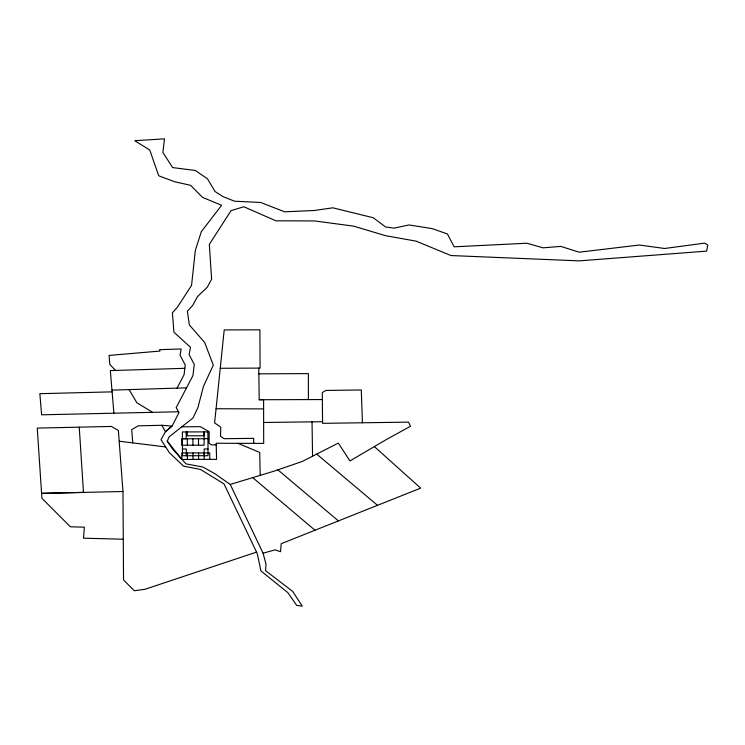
<?xml version="1.0" encoding="UTF-8"?>
<svg xmlns="http://www.w3.org/2000/svg" width="745" height="745" viewBox="0 0 745 745"><rect width="100%" height="100%" fill="white"/><g stroke="black" fill="none" stroke-linecap="round" stroke-linejoin="round"><path stroke-width="1.12" d="M308.383 399.59L308.383 373.599L258.841 373.85L258.776 368.095M115.559 370.433L109.813 364.435L109.059 355.43L159.97 351.063L159.579 349.656L181.175 348.986L180.039 355.179L185.226 364.966L184.09 374.661L177.04 388.136M167.225 441.096L169.199 436.766L192.974 418.001L197.937 407.543L203.469 386.329L213.303 365.18L204.726 342.579L189.332 324.894L187.368 311.252L192.676 305.413L197.472 296.594L207.315 287.17L211.608 279.142L209.326 244.369L231.052 210.621L243.848 206.756L275.874 220.809L314.604 220.948L353.67 226.145L385.454 235.662L416.12 241.147L450.949 255.544L579.275 260.862L706.651 251.121L707.75 245.049L704.723 243.121L664.633 248.485L639.368 245.021L579.154 252.192L560.734 246.381L543.049 247.843L526.929 243.224L454.124 246.819L447.447 233.986L432.37 228.65L409.052 224.953L394.021 228.138L385.575 226.974L373.264 217.745L332.829 207.818L314.101 210.509L284.646 211.813L260.713 202.472L234.573 201.206L223.127 196.699L215.044 191.521L207.492 178.828L195.395 170.493L172.644 167.578L162.894 152.446L164.496 138.84L134.743 140.721L149.764 150.006L158.704 175.783L174.535 181.715L190.608 185.328L202.5 197.378L221.6 205.294L201.318 231.676L195.311 250.478L191.549 285.4L177.375 307.238L172.402 312.76L173.939 332.233L190.487 347.272L189.118 354.676L194.259 364.37L192.946 375.592L176.165 407.645L179.033 412.507L172.169 425.954L165.474 431.718L160.967 439.671L169.329 452.634L183.503 466.109L200.48 469.443L224.022 483.924L257.276 553.61L260.908 570.903L287.803 592.601L296.715 605.396L302.284 606.16L292.711 591.418L265.592 570.689L266.012 564.272L263.087 553.209L230.242 484.446L214.877 473.708L203.022 467.059L186.064 463.884L172.747 449.244L167.225 441.096L181.836 459.432L216.581 459.367L216.18 443.256L263.683 443.396L263.6 399.711L259.223 399.73L258.841 373.85M256.559 552.101L144.977 589.286L134.333 590.748L123.54 579.955L122.962 491.514L118.381 430.489L111.312 426.429L37.25 428.096L41.906 498.275L70.421 526.808L84.353 527.162L83.505 538.197L123.279 539.222M230.242 484.446L274.253 471.091L302.321 461.434L338.332 443.079L349.954 460.922L387.13 439.094L410.532 426.252L408.483 422.136L322.585 423.337L322.278 392.587L325.965 390.436L361.288 389.97L362.442 422.778M263.087 553.209L275.129 549.866L280.52 551.691L281.182 543.71L420.664 488.133L374.39 446.618M184.834 368.309L110.335 370.6L113.883 413M111.964 390.129L186.539 387.838M112.113 391.861L39.848 393.677L41.618 414.816L178.595 411.762M161.851 425.283L165.474 431.718L172.02 426.084L161.851 425.283L138.225 425.823L131.735 429.586L132.731 442.884M122.962 491.514L41.562 493.348L83.487 492.408L79.24 427.155M263.646 422.48L322.501 421.726M181.771 426.838L200.293 426.652L209.187 431.728L209.084 443.228L211.189 444.849L216.218 444.867M220.25 368.281L260.079 368.095L259.884 329.821L224.208 329.914L214.607 422.909L220.79 427.155L220.492 436.291L224.198 438.693L253.589 438.339L253.794 443.368M259.223 399.73L322.324 399.553M182.404 438.684L186.231 438.675L186.194 431.942M207.939 438.637L204.111 438.647L204.074 431.904L204.055 435.778L187.293 435.806L187.274 431.932M182.46 449.012L186.287 449.002L186.325 455.735M207.995 448.965L204.167 448.965L204.204 455.707M216.069 408.735L263.618 408.912M119.181 441.217L165.66 446.944M237.981 443.322L259.726 452.429L260.173 475.366M152.129 412.032L136.829 402.747L129.099 389.607M316.709 454.105L377.519 505.324M277.885 469.844L338.407 520.904M252.713 477.629L315.005 530.235M312.034 421.866L312.555 456.219M209.773 459.386L209.736 452.932L181.799 452.979L181.836 459.432M204.149 452.941L204.186 459.395M198.487 438.749L198.524 445.203M198.561 452.951L198.598 459.404M192.899 438.768L192.936 445.212M192.974 452.96L193.011 459.414M187.312 438.777L187.349 445.231M187.386 452.969L187.423 459.423M207.902 431.895L182.367 431.942L182.497 455.744L208.032 455.698L207.902 431.895M204.074 438.74L181.724 438.786L181.752 445.24L204.111 445.193L204.074 438.74"/></g></svg>
